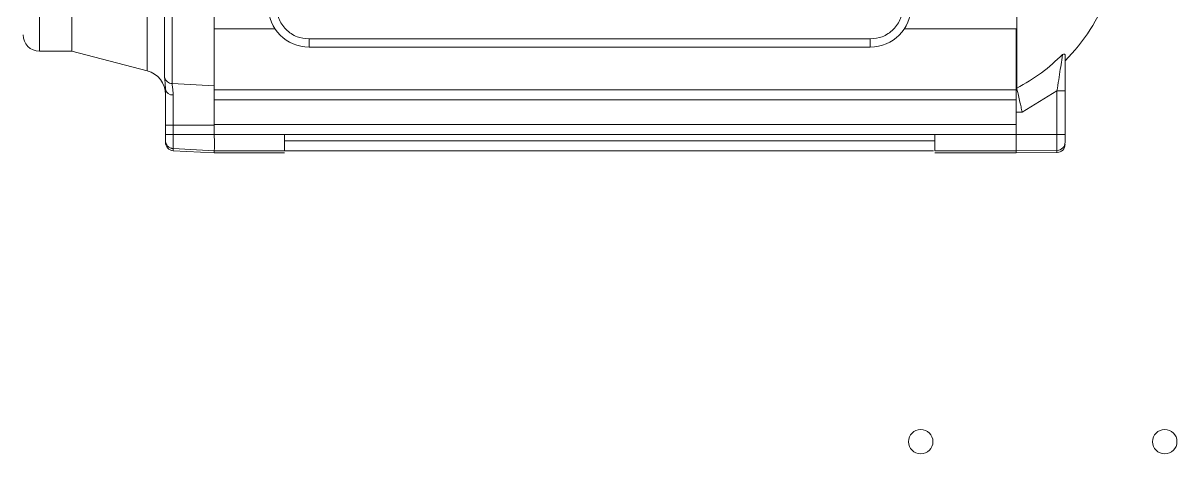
# Model space of a CAD drawing. Header units: millimetres. Extents: x 13502 to 23536, y 11874 to 14203.
# Drawn here: x 15426.73 to 15440.92, y 12925.28 to 12930.58 of the extents above; entities that cross this region are included whole.
import ezdxf

# ---------------------------------------------------------------- set-up
doc = ezdxf.new("R2010")
doc.units = ezdxf.units.MM

# ---------------------------------------------------------------- blocks, each defined once
blk = doc.blocks.new('A$C75AA7FFD')
at = {"color": 1, "linetype": 'Continuous', "lineweight": 0}
for p, q in [((87.136, 68.792), (87.136, 60.309)), ((85.811, 60.551), (85.811, 68.551)), ((86.211, 60.551), (86.211, 68.551)), ((97.827, 63.607), (97.827, 60.094)), ((87.35, 60.224), (87.35, 63.493)), ((87.442, 60.152), (87.442, 63.475)), ((87.961, 60.827), (87.961, 61.026)), ((87.961, 60.827), (88.707, 60.827)), ((87.961, 60.077), (87.961, 60.827)), ((97.821, 60.827), (96.444, 60.827)), ((97.821, 60.827), (97.821, 60.077)), ((89.126, 60.701), (96.026, 60.701)), ((89.126, 60.601), (89.126, 60.701)), ((96.026, 60.601), (89.126, 60.601)), ((96.026, 60.601), (96.026, 60.701)), ((86.211, 60.551), (85.811, 60.551)), ((87.136, 60.309), (86.211, 60.551)), ((87.35, 60.224), (87.35, 60.224)), ((87.961, 60.125), (87.442, 60.152)), ((87.442, 60.152), (87.961, 60.125)), ((87.455, 60.012), (87.455, 59.64)), ((97.821, 60.077), (87.961, 60.077)), ((87.961, 60.077), (87.961, 59.952)), ((97.827, 60.093), (97.821, 60.093)), ((97.821, 59.952), (97.821, 60.077)), ((97.827, 60.094), (97.827, 60.093)), ((97.894, 59.799), (98.321, 60.061)), ((98.321, 60.061), (98.421, 60.061)), ((98.321, 60.061), (98.321, 59.525)), ((98.421, 59.525), (98.421, 60.061)), ((97.821, 59.952), (87.961, 59.952)), ((87.961, 59.65), (87.961, 59.952)), ((97.821, 59.952), (97.821, 59.65)), ((97.821, 59.799), (97.894, 59.799)), ((87.455, 59.64), (87.361, 59.64)), ((87.361, 59.64), (87.361, 59.525)), ((87.455, 59.64), (87.961, 59.64)), ((87.455, 59.525), (87.455, 59.64)), ((97.821, 59.65), (87.961, 59.65)), ((87.961, 59.64), (87.961, 59.526)), ((97.821, 59.525), (97.821, 59.65)), ((87.361, 59.525), (87.455, 59.525)), ((87.361, 59.452), (87.361, 59.452)), ((87.961, 59.526), (87.455, 59.525)), ((97.821, 59.525), (87.96, 59.525)), ((88.826, 59.525), (88.826, 59.326)), ((96.821, 59.45), (88.826, 59.45)), ((96.821, 59.326), (96.821, 59.525)), ((97.821, 59.525), (98.321, 59.525)), ((97.821, 59.525), (97.821, 59.326)), ((98.321, 59.525), (98.321, 59.331)), ((98.421, 59.525), (98.321, 59.525)), ((87.455, 59.353), (87.961, 59.326)), ((87.455, 59.327), (87.455, 59.353)), ((87.961, 59.301), (87.455, 59.327)), ((88.826, 59.326), (87.961, 59.326)), ((87.961, 59.326), (87.961, 59.301)), ((88.826, 59.301), (87.961, 59.301)), ((88.826, 59.326), (88.826, 59.326)), ((88.826, 59.326), (88.826, 59.325)), ((96.803, 59.325), (88.826, 59.325)), ((97.821, 59.301), (96.82, 59.301)), ((96.821, 59.326), (96.821, 59.326)), ((97.821, 59.326), (96.821, 59.326)), ((96.821, 59.325), (96.821, 59.326)), ((98.321, 59.331), (97.821, 59.326)), ((97.821, 59.326), (97.821, 59.301)), ((98.321, 59.305), (97.821, 59.301)), ((98.321, 59.305), (98.321, 59.331))]:
    blk.add_line(p, q, dxfattribs=at)
for centre in [(96.646, 55.749), (99.646, 55.749)]:
    blk.add_circle(centre, 0.15, dxfattribs=at)
for centre, radius, start, end in [((96.759, 62.074), 2.337, 315.3071, 339.542), ((89.126, 61.101), 0.5, 180, 270), ((96.026, 61.101), 0.5, 270, 0), ((85.811, 60.751), 0.2, 180, 270), ((87.061, 60.019), 0.3, 0, 75.3791), ((87.446, 60.251), 0.0994, 195.9778, 267.6061), ((87.447, 60.099), 0.0875, 190.8197, 275.7838), ((87.46, 59.452), 0.0997, 180.1291, 267.1519), ((87.461, 59.427), 0.1, 180, 267), ((98.321, 59.431), 0.0998, 270.3614, 359.8552), ((98.321, 59.405), 0.1, 270.5, 0)]:
    blk.add_arc(centre, radius, start, end, dxfattribs=at)
for points, knots in [([(88.726, 61.101), (88.731, 61.05), (88.739, 60.973), (88.789, 60.88), (88.841, 60.816), (88.905, 60.764), (88.998, 60.714), (89.075, 60.706), (89.126, 60.701)], [0, 0, 0, 0, 0.239451, 0.368357, 0.499995, 0.631634, 0.760539, 1, 1, 1, 1]), ([(96.026, 60.701), (96.076, 60.706), (96.153, 60.714), (96.246, 60.764), (96.311, 60.816), (96.362, 60.88), (96.412, 60.973), (96.42, 61.05), (96.426, 61.101)], [0, 0, 0, 0, 0.239461, 0.368367, 0.500006, 0.631645, 0.760546, 1, 1, 1, 1]), ([(98.39, 60.509), (98.307, 60.432), (98.135, 60.271), (97.931, 60.154), (97.827, 60.094)], [0, 0, 0, 0, 0.486121, 1, 1, 1, 1]), ([(98.321, 60.061), (98.328, 60.107), (98.342, 60.2), (98.362, 60.331), (98.377, 60.427), (98.387, 60.486), (98.389, 60.502), (98.39, 60.509)], [0, 0, 0, 0, 0.256162, 0.512423, 0.762905, 0.883886, 1, 1, 1, 1]), ([(98.421, 60.506), (98.419, 60.51), (98.417, 60.518), (98.399, 60.512), (98.39, 60.509)], [0, 0, 0, 0, 0.498422, 1, 1, 1, 1]), ([(98.421, 60.506), (98.421, 60.477), (98.421, 60.418), (98.421, 60.269), (98.421, 60.144), (98.421, 60.061)], [0, 0, 0, 0, 0.25204, 0.500985, 1, 1, 1, 1]), ([(87.361, 60.083), (87.359, 60.114), (87.355, 60.176), (87.352, 60.208), (87.35, 60.224)], [0, 0, 0, 0, 0.500687, 1, 1, 1, 1]), ([(87.442, 60.152), (87.432, 60.153), (87.411, 60.156), (87.383, 60.172), (87.361, 60.195), (87.354, 60.214), (87.35, 60.224)], [0, 0, 0, 0, 0.243726, 0.499972, 0.756253, 1, 1, 1, 1]), ([(87.442, 60.152), (87.443, 60.137), (87.445, 60.117), (87.451, 60.079), (87.454, 60.05), (87.455, 60.028), (87.455, 60.012)], [0, 0, 0, 0, 0.4978181, 0.6612112, 0.7490991, 1, 1, 1, 1]), ([(87.361, 59.64), (87.361, 59.723), (87.361, 59.888), (87.361, 60.018), (87.361, 60.083)], [0, 0, 0, 0, 0.499991, 1, 1, 1, 1]), ([(97.827, 60.093), (97.829, 60.082), (97.834, 60.061), (97.85, 59.99), (97.869, 59.911), (97.884, 59.844), (97.891, 59.811), (97.894, 59.799)], [0, 0, 0, 0, 0.249859, 0.499828, 0.749828, 0.912427, 1, 1, 1, 1]), ([(87.961, 59.65), (87.961, 59.634), (87.961, 59.601), (87.961, 59.56), (87.961, 59.531), (87.961, 59.527), (87.961, 59.525)], [0, 0, 0, 0, 0.250018, 0.50003, 0.750042, 1, 1, 1, 1]), ([(87.361, 59.452), (87.361, 59.454), (87.361, 59.458), (87.361, 59.475), (87.361, 59.498), (87.361, 59.516), (87.361, 59.525)], [0, 0, 0, 0, 0.249937, 0.499917, 0.749494, 1, 1, 1, 1]), ([(87.455, 59.353), (87.443, 59.355), (87.418, 59.359), (87.386, 59.382), (87.365, 59.415), (87.362, 59.44), (87.361, 59.452)], [0, 0, 0, 0, 0.2407766, 0.5000197, 0.7592545, 1, 1, 1, 1]), ([(87.455, 59.525), (87.455, 59.504), (87.455, 59.461), (87.455, 59.406), (87.455, 59.366), (87.455, 59.357), (87.455, 59.353)], [0, 0, 0, 0, 0.25007, 0.500388, 0.750714, 1, 1, 1, 1]), ([(87.961, 59.326), (87.961, 59.332), (87.962, 59.342), (87.963, 59.389), (87.962, 59.451), (87.961, 59.5), (87.961, 59.526)], [0, 0, 0, 0, 0.255076, 0.49906, 0.741894, 1, 1, 1, 1]), ([(98.421, 59.525), (98.421, 59.514), (98.421, 59.491), (98.421, 59.46), (98.421, 59.437), (98.421, 59.433), (98.421, 59.43)], [0, 0, 0, 0, 0.241352, 0.50002, 0.758679, 1, 1, 1, 1])]:
    blk.add_open_spline(points, degree=3, knots=knots, dxfattribs=at)

msp = doc.modelspace()

# ---------------------------------------------------------------- block references
msp.add_blockref('A$C75AA7FFD', (15341.123, 12869.686))

doc.saveas('drawing.dxf')
